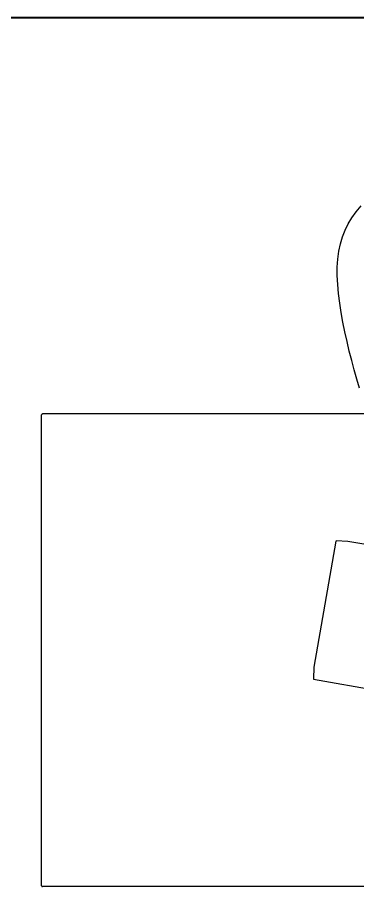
# Model space of a CAD drawing. Header units: metres. Extents: x -353 to 1688, y -477 to 135.
# Drawn here: x 498.859 to 499.333, y -318.399 to -317.188 of the extents above; entities that cross this region are included whole.
import ezdxf

# ---------------------------------------------------------------- set-up
doc = ezdxf.new("R2010")
doc.units = ezdxf.units.M
doc.header["$MEASUREMENT"] = 0
doc.layers.add('Edges', color=7, linetype='Continuous')
doc.layers.add('FURNITURE', color=130, linetype='Continuous', plot=False)
doc.layers.add('WALL', color=2, linetype='Continuous', lineweight=40)

# ---------------------------------------------------------------- blocks, each defined once
blk = doc.blocks.new('c table')
at = {"layer": 'Edges'}
for p, q in [((837.00397, 429.96418), (837.43759, 429.96418)), ((837.43814, 429.96393), (837.43759, 429.96418)), ((837.43814, 429.96393), (837.43833, 429.96316)), ((837.43833, 429.96316), (837.43833, 429.47199)), ((837.15471, 429.7479), (837.05961, 429.76467)), ((837.15461, 429.7354), (837.15501, 429.74754)), ((837.13142, 429.60386), (837.15461, 429.7354)), ((837.02381, 429.62073), (837.11891, 429.60396)), ((837.11891, 429.60396), (837.13106, 429.60357)), ((837.09841, 429.47096), (837.43759, 429.47096)), ((837.43814, 429.47122), (837.43759, 429.47096)), ((837.43814, 429.47122), (837.43833, 429.47199)), ((837.1069, 429.44423), (837.10972, 429.43463)), ((837.10972, 429.43463), (837.11243, 429.42497)), ((837.11243, 429.42497), (837.11502, 429.41522)), ((837.11502, 429.41522), (837.1175, 429.40538)), ((837.1175, 429.40538), (837.11985, 429.39544)), ((837.11985, 429.39544), (837.12208, 429.3854)), ((837.12208, 429.3854), (837.12412, 429.37532)), ((837.12412, 429.37532), (837.12595, 429.36527)), ((837.12595, 429.36527), (837.12749, 429.35532)), ((837.12749, 429.35532), (837.12872, 429.34554)), ((837.12872, 429.34554), (837.12958, 429.33599)), ((837.12958, 429.33599), (837.13002, 429.32674)), ((837.13002, 429.32674), (837.12999, 429.31787)), ((837.12999, 429.31787), (837.12945, 429.30942)), ((837.12945, 429.30942), (837.12838, 429.30139)), ((837.12838, 429.30139), (837.12678, 429.29373)), ((837.12678, 429.29373), (837.12463, 429.28642)), ((837.12192, 429.27943), (837.11864, 429.27272)), ((837.12463, 429.28642), (837.12192, 429.27943)), ((837.11864, 429.27272), (837.11477, 429.26628)), ((837.11031, 429.26005), (837.10524, 429.25403)), ((837.11477, 429.26628), (837.11031, 429.26005))]:
    blk.add_line(p, q, dxfattribs=at)
for centre, start, end in [((837.15465, 429.74755), 358.13004, 80.00001), ((837.13107, 429.60392), 268.13014, 350.00001)]:
    blk.add_arc(centre, 0.000355, start, end, dxfattribs=at)

msp = doc.modelspace()

# ---------------------------------------------------------------- linework, layer by layer
at = {"layer": 'WALL'}
msp.add_line((497.60921, -317.18818), (504.29921, -317.18818), dxfattribs=at)

# ---------------------------------------------------------------- block references
at = {"layer": 'FURNITURE', "xscale": 1.335102431208862, "yscale": 1.335102431208862, "zscale": 1.335102431208862, "rotation": 180}
msp.add_blockref('c table', (1616.95898, 255.64728), dxfattribs=at)

doc.saveas('drawing.dxf')
